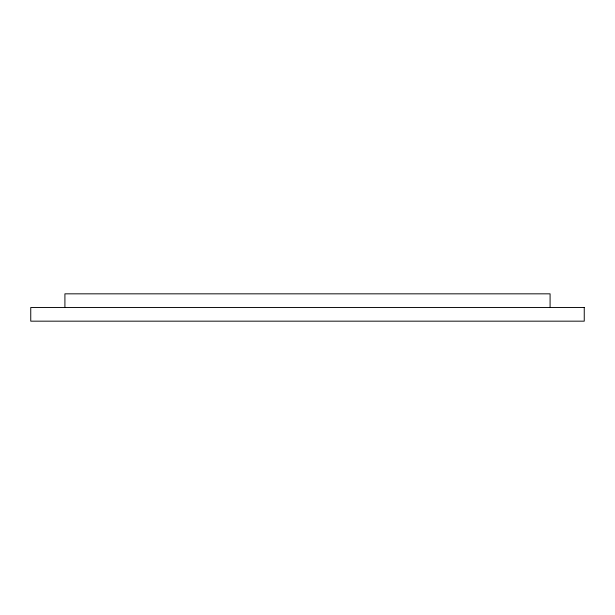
<?xml version="1.0" encoding="UTF-8"?>
<svg xmlns="http://www.w3.org/2000/svg" width="615" height="615" viewBox="0 0 615 615"><rect width="100%" height="100%" fill="white"/><g stroke="black" fill="none" stroke-linecap="round" stroke-linejoin="round"><path stroke-width="0.92" d="M550.087 307.5L550.087 293.832L64.913 293.832L64.913 307.5M584.25 307.5L30.75 307.5L30.75 321.168L584.25 321.168L584.25 307.5"/></g></svg>
